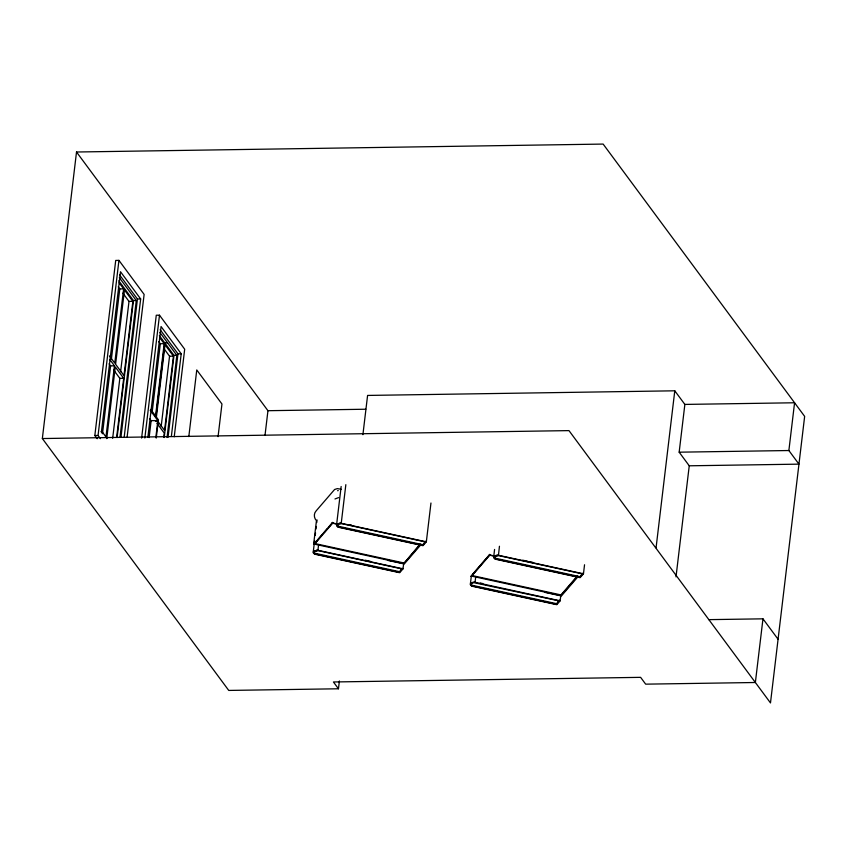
<?xml version="1.0" encoding="UTF-8"?>
<svg xmlns="http://www.w3.org/2000/svg" width="847" height="847" viewBox="0 0 847 847"><rect width="100%" height="100%" fill="white"/><g stroke="black" fill="none" stroke-linecap="round" stroke-linejoin="round"><path stroke-width="1.27" d="M42.35 438.545L76.516 152.005L603.138 144.075L804.65 416.385L770.484 702.925L568.972 430.615L42.35 438.545L228.743 690.432L338.461 688.78L339.393 680.977M97.193 438.725L94.832 435.538L115.711 260.431L118.94 260.378L144.128 294.417L127.145 436.851M100.422 438.672L98.061 435.485L118.94 260.378M102.508 433.632L110.586 365.862L109.062 363.797M111.37 359.297L119.766 288.922L118.241 286.858M105.907 437.486L114.451 365.798L109.866 359.615M119.046 282.676L123.63 288.859L114.769 363.151L109.422 355.931M106.743 438.619L115.287 366.942L123.683 378.281L116.695 436.936M112.672 438.291L119.829 378.344L113.72 370.086M120.613 371.78L128.998 301.405L122.889 293.147M132.863 301.341L124.001 375.634L115.605 364.284L124.467 289.992L132.863 301.341L128.998 301.405M117.108 437.507L133.445 300.579L118.813 280.823M119.956 437.465L136.282 300.537L119.342 277.657M120.941 437.327L137.436 299.023L119.607 274.936M124.17 437.285L140.666 298.97L120.507 271.739L101.534 430.932L106.955 438.259M141.618 438.068L156.272 315.232L159.49 315.179L184.688 349.218L174.238 436.777M144.848 438.015L159.49 315.179M147.844 437.454L161.068 326.54L181.216 353.771L171.412 435.983M149.125 437.603L151.147 420.663L149.612 418.598M152.079 412.796L160.316 343.723L158.791 341.659M155.477 416.65L164.18 343.66L159.596 337.477M155.89 417.232L164.763 342.908L167.6 342.866M156.314 417.783L165.017 344.793L173.413 356.142L164.562 430.435L157.69 421.15M155.827 437.507L157.849 420.557L150.215 410.244M156.24 438.068L158.421 419.805L150.724 409.397M161.163 426.581L169.548 356.206L164.212 348.985M163.778 436.999L164.244 433.082L156.896 423.161M164.202 437.539L173.995 355.38L159.374 335.624M167.039 437.497L176.832 355.338L159.903 332.458M168.034 437.327L177.986 353.824L160.168 329.737M188.817 436.597L196.769 369.959L221.956 403.998L218.06 436.66M265.026 435.22L267.948 410.7L76.516 152.005M341.172 489.248L337.328 488.613L334.586 489.502L316.143 510.879C313.549 513.568 313.866 518.078 316.45 520.661L313.623 544.42L332.649 522.355M313.221 552.223L314.608 540.608M315.222 535.452L315.529 532.869M315.995 528.994L316.302 526.421M316.767 522.546L317.074 519.963M313.941 552.318L314.29 551.122L314.025 552.89L315.084 553.98L399.212 572.318L402.124 568.94L317.996 550.603L314.205 551.778M314.025 552.89L314.025 551.651M314.438 553.483L314.099 552.233M314.809 551.323L314.883 550.656M315.084 553.98L314.523 552.826M315.698 550.952L316.926 550.042L316.842 550.709M403.638 563.678L403.024 568.845L399.689 572.71L314.597 554.16A7.21 2.721 6.8 0 1 317.932 550.296L318.546 545.15M317.996 550.603L318.07 549.936M336.534 525.214L341.15 486.496M337.254 525.299L338.197 523.637L337.254 525.299L338.387 526.961L422.526 545.299L425.438 541.921L341.299 523.584L338.112 524.304M337.328 525.881L337.328 524.632M337.519 524.769L337.593 524.102M337.752 526.463L337.413 525.214M338.387 526.961L337.837 525.807M340.155 523.69L340.229 523.023L339.086 523.277M430.964 503.012L426.337 541.836L423.002 545.69L337.911 527.141A7.21 2.721 6.8 0 1 341.235 523.287L345.841 484.664M341.299 523.584L341.383 522.917M362.908 434.68L367.587 395.433L674.784 390.806L684.863 404.421L679.167 452.182L689.246 465.797L676.001 576.871M399.212 572.318L402.209 568.273M337.794 524.357L332.617 523.234L314.555 544.155L403.775 563.604L420.186 544.007M422.526 545.299L425.522 541.265M470.35 584.208L471.281 576.468M577.241 576.648L560.905 595.589L471.694 576.14L471.768 575.473L560.979 594.922L577.315 575.992M471.07 584.292L471.419 583.096L471.154 584.875L472.213 585.955L556.341 604.303L559.338 600.258L556.341 604.303M471.154 584.875L471.154 583.636M471.578 585.468L471.228 584.208M471.938 583.297L472.912 582.27L471.334 583.763M472.213 585.955L471.652 584.801M472.827 582.937L474.055 582.027M560.767 595.653L560.153 600.83L556.828 604.694L471.726 586.145A7.21 2.721 6.8 0 1 475.061 582.281L475.675 577.135M493.663 557.188L494.584 549.449M494.383 557.284L494.733 556.087L494.468 557.855L495.516 558.946L579.655 577.283L582.567 573.906L498.438 555.568L494.648 556.744M494.468 557.855L494.468 556.617M494.881 558.448L494.542 557.199M495.241 556.288L496.215 555.251L496.141 555.918M495.516 558.946L494.966 557.781M497.284 555.674L497.358 555.007M498.438 555.568L499.444 546.251M560.905 595.589L560.979 594.922M579.655 577.283L582.651 573.239M583.467 573.811L498.364 555.261A7.21 2.721 6.8 0 0 495.04 559.126L580.131 577.675L583.467 573.811L584.546 564.758M656.065 547.808L674.784 390.806M708.77 619.644L762.967 618.829L755.365 682.502L645.658 684.154L640.618 677.346L333.422 681.973L338.461 688.78M689.246 465.797L798.954 464.145L788.875 450.53L794.571 402.77L684.863 404.421M470.752 576.394L489.778 554.34M322.379 534.531L314.639 543.499L403.85 562.948M324.094 532.53L327.535 528.549M329.261 526.548L332.702 522.567M403.775 563.604L420.112 544.674M420.197 545.521L404.263 563.975L387.46 560.312M472.626 574.478L488.963 555.547M471.694 576.14L489.746 555.209L493.632 556.056M578.162 576.532L561.392 595.96L544.589 592.297M334.967 498.978L338.609 497.613M337.593 490.709L338.239 490.593M473.971 582.683L559.264 600.925M119.766 288.922L123.63 288.859M137.436 299.023L140.666 298.97M133.445 300.579L136.282 300.537M160.316 343.723L164.18 343.66M177.986 353.824L181.216 353.771M173.995 355.38L176.832 355.338M169.548 356.206L173.413 356.142M110.586 365.862L114.451 365.798M119.829 378.344L123.683 378.281M267.948 410.7L365.766 409.228M151.147 420.663L157.849 420.557M155.425 421.171L158.262 421.128M94.832 435.538L98.061 435.485M679.167 452.182L788.875 450.53M522.737 560.185L527.829 561.296M530.381 561.847L532.932 562.408M489.259 554.838L494.341 555.95M349.028 524.589L351.579 525.14M341.235 523.287L426.337 541.836M495.601 558.279L579.729 576.616M332.119 522.853L337.212 523.965M338.472 526.294L422.6 544.642M480.302 583.032L482.854 583.583M475.061 582.281L560.153 600.83M365.237 560.216L370.34 561.328M317.932 550.296L403.024 568.845M472.287 585.298L556.426 603.636M315.158 553.313L399.297 571.651M762.967 618.829L778.075 639.252M100.994 431.536L102.54 433.622"/></g></svg>
